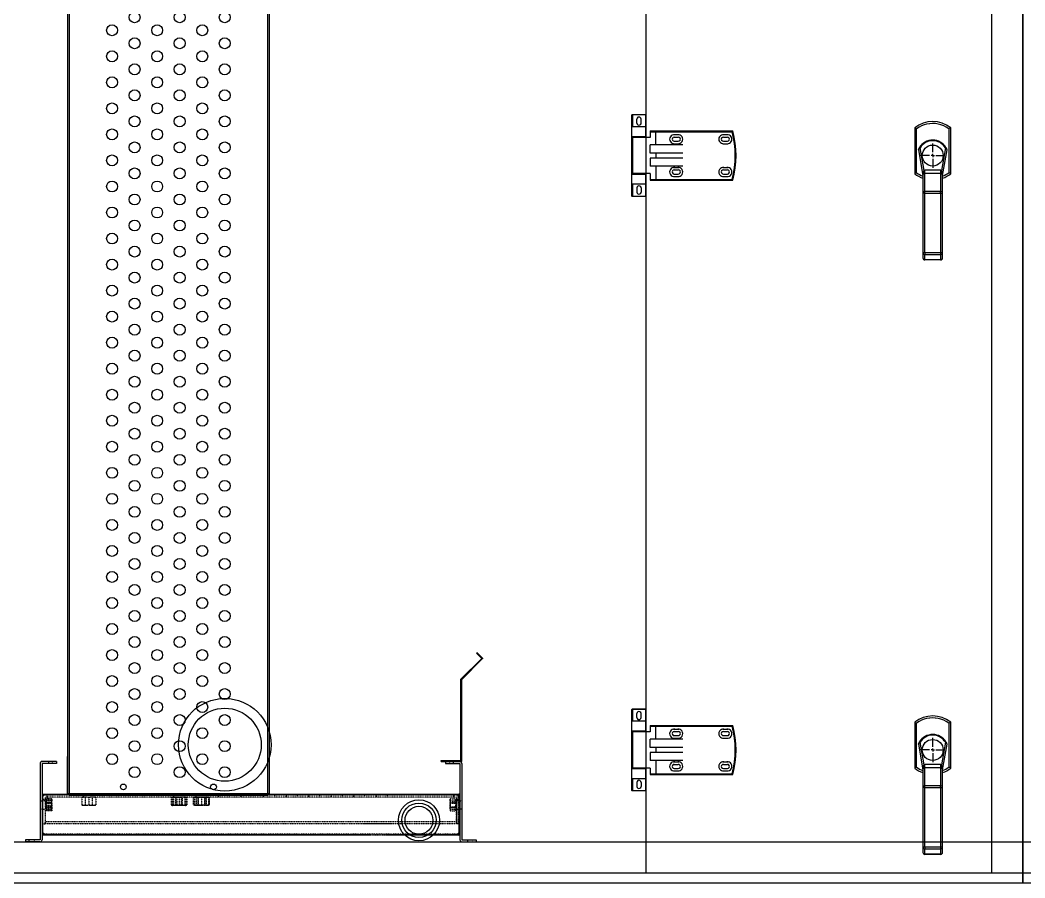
# Model space of a CAD drawing. Header units: millimetres. Extents: x -8864 to 19363, y -6016 to 13777.
# Drawn here: x 963 to 2190, y 6 to 1052 of the extents above; entities that cross this region are included whole.
import ezdxf

# ---------------------------------------------------------------- set-up
doc = ezdxf.new("R2010")
doc.units = ezdxf.units.MM
doc.linetypes.add('HIDDEN2', pattern=[0.1875, 0.125, -0.0625])
for name, color, linetype in [('Dim', 1, 'Continuous'), ('DrainPan', 7, 'Continuous'), ('M01014100154', 7, 'Continuous'), ('M01014287100', 7, 'Continuous'), ('M01014287284', 7, 'Continuous'), ('M01014287370', 7, 'Continuous'), ('M01014287370-M', 7, 'Continuous'), ('M01014743793', 7, 'Continuous'), ('M07029004506', 7, 'Continuous'), ('M07029004507', 7, 'Continuous'), ('McDoor', 7, 'Continuous'), ('McFrame', 7, 'Continuous'), ('McPipe', 7, 'Continuous')]:
    doc.layers.add(name, color=color, linetype=linetype)

# ---------------------------------------------------------------- blocks, each defined once
blk = doc.blocks.new('DRAINPAN_[550]_E')
blk.add_line((51, 57, 0), (51, 104, 0))
at = {"layer": 'M01014100154', "color": 7, "linetype": 'Continuous'}
for radius in [21, 17]:
    blk.add_circle((480, 26.3, 0), radius, dxfattribs=at)
at = {"layer": 'M01014287100', "color": 5, "linetype": 'HIDDEN2'}
for p, q in [((23.7, 51.5, 0), (21.2, 51.5, 0)), ((21.2, 50.5, 0), (23.7, 50.5, 0)), ((26.7, 57, 0), (23.7, 57, 0)), ((26.7, 54.5, 0), (23.7, 54.5, 0)), ((23.7, 54.5, 0), (23.7, 51.5, 0)), ((23.7, 51.5, 0), (23.7, 22, 0)), ((23.7, 51.5, 0), (23.7, 24.5, 0)), ((522.7, 57, 0), (26.7, 57, 0)), ((26.7, 54.5, 0), (26.7, 57, 0)), ((522.7, 54.5, 0), (26.7, 54.5, 0)), ((70.7, 54.5, 0), (70.7, 57, 0)), ((83.7, 57, 0), (83.7, 54.5, 0)), ((180.7, 54.5, 0), (180.7, 57, 0)), ((193.7, 57, 0), (193.7, 54.5, 0)), ((208.2, 54.5, 0), (208.2, 57, 0)), ((221.2, 57, 0), (221.2, 54.5, 0)), ((235.7, 54.5, 0), (235.7, 57, 0)), ((248.7, 57, 0), (248.7, 54.5, 0)), ((263.2, 54.5, 0), (263.2, 57, 0)), ((276.2, 57, 0), (276.2, 54.5, 0)), ((290.7, 54.5, 0), (290.7, 57, 0)), ((303.7, 57, 0), (303.7, 54.5, 0)), ((318.2, 54.5, 0), (318.2, 57, 0)), ((331.2, 57, 0), (331.2, 54.5, 0)), ((345.7, 54.5, 0), (345.7, 57, 0)), ((358.7, 57, 0), (358.7, 54.5, 0)), ((373.2, 54.5, 0), (373.2, 57, 0)), ((386.2, 57, 0), (386.2, 54.5, 0)), ((400.7, 54.5, 0), (400.7, 57, 0)), ((413.7, 57, 0), (413.7, 54.5, 0)), ((428.2, 54.5, 0), (428.2, 57, 0)), ((441.2, 57, 0), (441.2, 54.5, 0)), ((525.7, 57, 0), (522.7, 57, 0)), ((522.7, 54.5, 0), (522.7, 57, 0)), ((522.7, 57, 0), (522.7, 54.5, 0)), ((525.7, 54.5, 0), (522.7, 54.5, 0)), ((522.7, 54.5, 0), (522.7, 54.5, 0)), ((525.7, 54.5, 0), (525.7, 51.5, 0)), ((525.7, 22, 0), (525.7, 51.5, 0)), ((525.7, 51.5, 0), (525.7, 24.5, 0)), ((525.7, 51.5, 0), (528.2, 51.5, 0)), ((528.2, 51.5, 0), (525.7, 51.5, 0)), ((525.7, 51.5, 0), (525.7, 51.5, 0)), ((525.7, 50.5, 0), (528.2, 50.5, 0)), ((528.2, 51.5, 0), (528.2, 54.5, 0)), ((528.2, 22, 0), (528.2, 51.5, 0)), ((23.7, 39.5, 0), (21.2, 39.5, 0)), ((528.2, 39.5, 0), (525.7, 39.5, 0)), ((21.2, 22, 0), (23.7, 22, 0)), ((525.7, 24.5, 0), (23.7, 24.5, 0)), ((23.7, 22, 0), (23.7, 24.5, 0)), ((413.3, 22, 0), (23.7, 22, 0)), ((525.7, 22, 0), (446.7, 22, 0)), ((525.7, 24.5, 0), (525.7, 22, 0)), ((528.2, 22, 0), (525.7, 22, 0))]:
    blk.add_line(p, q, dxfattribs=at)
at = {"layer": 'M01014287100', "color": 7, "linetype": 'Continuous'}
for p, q in [((21.2, 51.5, 0), (21.2, 51.5, 0)), ((21.2, 22, 0), (21.2, 22, 0)), ((446.7, 22, 0), (413.3, 22, 0))]:
    blk.add_line(p, q, dxfattribs=at)
at = {"layer": 'M01014287100', "color": 5, "linetype": 'HIDDEN2'}
for centre, radius, start, end in [((23.7, 54.5, 0), 2.5, 90, 177.7089), ((23.7, 54.5, 0), 3, 270, 0), ((23.7, 54.5, 0), 0.002, 90, 180), ((525.7, 54.5, 0), 3, 180, 270), ((525.7, 54.5, 0), 3, 180.0675, 269.9325), ((525.7, 54.5, 0), 2.5, 0, 90), ((525.7, 54.5, 0), 0.002, 0, 90)]:
    blk.add_arc(centre, radius, start, end, dxfattribs=at)
at = {"layer": 'M01014287100', "color": 7, "linetype": 'Continuous'}
blk.add_arc((23.7, 54.5, 0), 2.5, 177.7089, 180, dxfattribs=at)
at = {"layer": 'M01014287284', "color": 7, "linetype": 'Continuous'}
for p, q in [((20, 58, 0), (21.2, 58, 0)), ((21.2, 58, 0), (528.8, 58, 0)), ((21.2, 10.7, 0), (21.2, 58, 0)), ((21.2, 10.7, 0), (21.2, 58, 0)), ((528.8, 58, 0), (528.8, 10.7, 0)), ((528.8, 58, 0), (528.8, 10.7, 0)), ((530, 58, 0), (528.8, 58, 0)), ((21.2, 10.7, 0), (20, 10.7, 0)), ((21.2, 9.2, 0), (21.2, 10.7, 0)), ((22.7, 9.2, 0), (21.2, 9.2, 0)), ((22.7, 8, 0), (21.2, 8, 0)), ((22.7, 8, 0), (22.7, 9.2, 0)), ((419.7, 8, 0), (22.7, 8, 0)), ((527.3, 8, 0), (440.3, 8, 0)), ((527.3, 9.2, 0), (527.3, 8, 0)), ((528.8, 9.2, 0), (527.3, 9.2, 0)), ((528.8, 8, 0), (527.3, 8, 0)), ((528.8, 10.7, 0), (528.8, 9.2, 0)), ((530, 10.7, 0), (528.8, 10.7, 0))]:
    blk.add_line(p, q, dxfattribs=at)
at = {"layer": 'M01014287284', "color": 5, "linetype": 'HIDDEN2'}
for p, q in [((20, 50, 0), (21.2, 50, 0)), ((528.8, 50, 0), (530, 50, 0)), ((21.2, 40, 0), (20, 40, 0)), ((530, 40, 0), (528.8, 40, 0)), ((527.3, 9.2, 0), (22.7, 9.2, 0)), ((440.3, 8, 0), (419.7, 8, 0))]:
    blk.add_line(p, q, dxfattribs=at)
at = {"layer": 'M01014287284', "color": 7, "linetype": 'Continuous'}
for centre, radius, start, end in [((21.2, 9.2, 0), 1.2, 180, 270), ((21.2, 9.2, 0), 1.5, 0.1272, 89.8728), ((21.2, 9.2, 0), 0.002, 180, 270), ((528.8, 9.2, 0), 1.5, 90, 180), ((528.8, 9.2, 0), 0.002, 270, 0), ((528.8, 9.2, 0), 1.2, 270, 0)]:
    blk.add_arc(centre, radius, start, end, dxfattribs=at)
at = {"layer": 'M01014287370', "color": 7, "linetype": 'Continuous'}
for p, q in [((512.3, 98, 0), (530, 98, 0)), ((512.3, 98, 0), (512.3, 95.7, 0)), ((512.3, 95.7, 0), (530, 95.7, 0)), ((530, 95.7, 0), (530, 2.3, 0)), ((532.3, 95.7, 0), (532.3, 2.3, 0)), ((532.3, 2.3, 0), (550, 2.3, 0)), ((532.3, 0, 0), (550, 0, 0)), ((550, 2.3, 0), (550, 0, 0))]:
    blk.add_line(p, q, dxfattribs=at)
at = {"layer": 'M01014287370', "color": 5, "linetype": 'HIDDEN2'}
for p, q in [((517.8, 95.7, 0), (517.8, 98, 0)), ((521.8, 98, 0), (521.8, 95.7, 0)), ((530, 50, 0), (532.3, 50, 0)), ((532.3, 40, 0), (530, 40, 0)), ((539.5, 0, 0), (539.5, 2.3, 0)), ((545.5, 2.3, 0), (545.5, 0, 0))]:
    blk.add_line(p, q, dxfattribs=at)
at = {"layer": 'M01014287370', "color": 7, "linetype": 'Continuous'}
for centre, radius, start, end in [((530, 95.7, 0), 2.3, 0, 90), ((530, 95.7, 0), 0.002, 0, 90), ((532.3, 2.3, 0), 2.3, 180, 270), ((532.3, 2.3, 0), 0.002, 180, 270)]:
    blk.add_arc(centre, radius, start, end, dxfattribs=at)
at = {"layer": 'M01014287370-M', "color": 7, "linetype": 'Continuous'}
for p, q in [((17.7, 95.7, 0), (17.7, 2.3, 0)), ((37.7, 98, 0), (20, 98, 0)), ((20, 95.7, 0), (20, 2.3, 0)), ((37.7, 95.7, 0), (20, 95.7, 0)), ((37.7, 98, 0), (37.7, 95.7, 0)), ((17.7, 2.3, 0), (0, 2.3, 0)), ((0, 2.3, 0), (0, 0, 0)), ((17.7, 0, 0), (0, 0, 0))]:
    blk.add_line(p, q, dxfattribs=at)
at = {"layer": 'M01014287370-M', "color": 5, "linetype": 'HIDDEN2'}
for p, q in [((28.2, 95.7, 0), (28.2, 98, 0)), ((32.2, 98, 0), (32.2, 95.7, 0)), ((17.7, 50, 0), (20, 50, 0)), ((20, 40, 0), (17.7, 40, 0)), ((4.5, 0, 0), (4.5, 2.3, 0)), ((10.5, 2.3, 0), (10.5, 0, 0))]:
    blk.add_line(p, q, dxfattribs=at)
at = {"layer": 'M01014287370-M', "color": 7, "linetype": 'Continuous'}
for centre, radius, start, end in [((20, 95.7, 0), 2.3, 90, 180), ((20, 95.7, 0), 0.002, 90, 180), ((17.7, 2.3, 0), 0.002, 270, 0), ((17.7, 2.3, 0), 2.3, 270, 0)]:
    blk.add_arc(centre, radius, start, end, dxfattribs=at)
at = {"layer": 'M07029004506', "color": 5, "linetype": 'HIDDEN2'}
for p, q in [((25, 51.1, 0), (25.4, 52.3, 0)), ((25.4, 52, 0), (25, 51.7, 0)), ((25, 51.8, 0), (25, 51.8, 0)), ((25, 51.7, 0), (25, 51.8, 0)), ((25, 51.1, 0), (25, 51.7, 0)), ((25, 51.1, 0), (25, 49.1, 0)), ((25, 51.1, 0), (25.4, 50.8, 0)), ((25.4, 50.8, 0), (25, 49.1, 0)), ((25, 50.6, 0), (25.4, 50.1, 0)), ((25.4, 50.1, 0), (25, 48.3, 0)), ((25, 45.5, 0), (25, 49.1, 0)), ((31.6, 52.3, 0), (25.4, 52.3, 0)), ((31.6, 52, 0), (25.4, 52, 0)), ((31.6, 50.8, 0), (25.4, 50.8, 0)), ((31.6, 50.1, 0), (25.4, 50.1, 0)), ((31.6, 52.3, 0), (32, 51.1, 0)), ((32, 51.7, 0), (31.6, 52, 0)), ((31.6, 50.8, 0), (32, 51.1, 0)), ((32, 49.1, 0), (31.6, 50.8, 0)), ((31.6, 50.1, 0), (32, 50.6, 0)), ((32, 48.3, 0), (31.6, 50.1, 0)), ((32, 51.7, 0), (32, 51.8, 0)), ((32, 51.8, 0), (32, 51.8, 0)), ((32, 51.1, 0), (32, 51.7, 0)), ((32, 51.1, 0), (32, 49.1, 0)), ((32, 45.5, 0), (32, 49.1, 0)), ((518, 51.1, 0), (518.4, 52.3, 0)), ((518, 51.8, 0), (518, 50.6, 0)), ((518, 51.8, 0), (518, 51.8, 0)), ((518, 48.3, 0), (518, 50.6, 0)), ((518, 50.6, 0), (518.4, 50.1, 0)), ((518.4, 50.1, 0), (518, 48.3, 0)), ((518.4, 52.3, 0), (524.6, 52.3, 0)), ((518.4, 50.1, 0), (524.6, 50.1, 0)), ((524.6, 52.3, 0), (525, 51.1, 0)), ((524.6, 50.1, 0), (525, 50.6, 0)), ((525, 48.3, 0), (524.6, 50.1, 0)), ((525, 51.8, 0), (525, 50.6, 0)), ((525, 51.8, 0), (525, 51.8, 0)), ((525, 48.3, 0), (525, 50.6, 0)), ((25.4, 47.2, 0), (25, 48.5, 0)), ((25, 48.4, 0), (32, 48.4, 0)), ((25.4, 46.3, 0), (25, 47.7, 0)), ((25, 45.4, 0), (25.4, 47.2, 0)), ((25, 44.5, 0), (25.4, 46.3, 0)), ((25, 45.5, 0), (25.4, 43.7, 0)), ((25, 45.5, 0), (25, 42.3, 0)), ((25, 44.6, 0), (25.4, 42.8, 0)), ((25.4, 42.8, 0), (25, 41.5, 0)), ((25, 39.4, 0), (25, 42.3, 0)), ((25.4, 39.9, 0), (25, 41.7, 0)), ((32, 41.6, 0), (25, 41.6, 0)), ((25.4, 39.2, 0), (25, 40.9, 0)), ((25, 39.4, 0), (25, 38.3, 0)), ((25, 39.4, 0), (25.4, 38, 0)), ((25, 38.9, 0), (25.4, 39.2, 0)), ((25, 38.9, 0), (25.4, 37.7, 0)), ((25.4, 38, 0), (25, 38.3, 0)), ((25, 38.3, 0), (25, 38.2, 0)), ((25.4, 37.7, 0), (25, 38.2, 0)), ((31.6, 47.2, 0), (25.4, 47.2, 0)), ((31.6, 46.3, 0), (25.4, 46.3, 0)), ((31.6, 43.7, 0), (25.4, 43.7, 0)), ((31.6, 42.8, 0), (25.4, 42.8, 0)), ((31.6, 39.9, 0), (25.4, 39.9, 0)), ((31.6, 39.2, 0), (25.4, 39.2, 0)), ((31.6, 38, 0), (25.4, 38, 0)), ((31.6, 37.7, 0), (25.4, 37.7, 0)), ((32, 48.5, 0), (31.6, 47.2, 0)), ((32, 47.7, 0), (31.6, 46.3, 0)), ((31.6, 47.2, 0), (32, 45.4, 0)), ((31.6, 46.3, 0), (32, 44.5, 0)), ((31.6, 43.7, 0), (32, 45.5, 0)), ((31.6, 42.8, 0), (32, 44.6, 0)), ((32, 41.5, 0), (31.6, 42.8, 0)), ((32, 41.7, 0), (31.6, 39.9, 0)), ((32, 40.9, 0), (31.6, 39.2, 0)), ((31.6, 38, 0), (32, 39.4, 0)), ((31.6, 39.2, 0), (32, 38.9, 0)), ((31.6, 37.7, 0), (32, 38.9, 0)), ((32, 38.3, 0), (31.6, 38, 0)), ((32, 38.2, 0), (31.6, 37.7, 0)), ((32, 45.5, 0), (32, 42.3, 0)), ((32, 39.4, 0), (32, 42.3, 0)), ((32, 39.4, 0), (32, 38.3, 0)), ((32, 38.3, 0), (32, 38.2, 0)), ((518.4, 47.2, 0), (518, 48.5, 0)), ((518, 48.4, 0), (525, 48.4, 0)), ((518, 48.3, 0), (518, 44.6, 0)), ((518, 45.4, 0), (518.4, 47.2, 0)), ((518, 44.6, 0), (518.4, 42.8, 0)), ((518, 41.5, 0), (518, 44.6, 0)), ((518.4, 42.8, 0), (518, 41.5, 0)), ((518.4, 39.9, 0), (518, 41.7, 0)), ((525, 41.6, 0), (518, 41.6, 0)), ((518, 41.5, 0), (518, 38.9, 0)), ((518, 38.9, 0), (518.4, 37.7, 0)), ((518, 38.2, 0), (518, 38.9, 0)), ((518.4, 37.7, 0), (518, 38.2, 0)), ((518.4, 47.2, 0), (524.6, 47.2, 0)), ((518.4, 42.8, 0), (524.6, 42.8, 0)), ((518.4, 39.9, 0), (524.6, 39.9, 0)), ((518.4, 37.7, 0), (524.6, 37.7, 0)), ((525, 48.5, 0), (524.6, 47.2, 0)), ((524.6, 47.2, 0), (525, 45.4, 0)), ((524.6, 42.8, 0), (525, 44.6, 0)), ((525, 41.5, 0), (524.6, 42.8, 0)), ((525, 41.7, 0), (524.6, 39.9, 0)), ((524.6, 37.7, 0), (525, 38.9, 0)), ((525, 38.2, 0), (524.6, 37.7, 0)), ((525, 48.3, 0), (525, 44.6, 0)), ((525, 41.5, 0), (525, 44.6, 0)), ((525, 41.5, 0), (525, 38.9, 0)), ((525, 38.2, 0), (525, 38.9, 0))]:
    blk.add_line(p, q, dxfattribs=at)
for centre, radius, start, end in [((27.2, 50.5, 0), 2.59, 134.5994, 149.8474), ((34.6, 48.5, 0), 9.86, 159.1332, 167.7223), ((29.8, 50.5, 0), 2.59, 30.1526, 45.4006), ((22.4, 48.5, 0), 9.86, 12.2777, 20.8668), ((520.2, 50.5, 0), 2.59, 134.5994, 149.8474), ((522.8, 50.5, 0), 2.59, 30.1526, 45.4006), ((34.6, 40.2, 0), 9.86, 159.1332, 167.7223), ((27.2, 38.1, 0), 2.59, 134.5994, 149.8474), ((22.4, 40.2, 0), 9.86, 12.2777, 20.8668), ((29.8, 38.1, 0), 2.59, 30.1526, 45.4006), ((520.2, 38.1, 0), 2.59, 134.5994, 149.8474), ((522.8, 38.1, 0), 2.59, 30.1526, 45.4006)]:
    blk.add_arc(centre, radius, start, end, dxfattribs=at)
at = {"layer": 'M07029004507', "color": 5, "linetype": 'HIDDEN2'}
for p, q in [((68.7, 54.5, 0), (68.7, 53.7, 0)), ((68.7, 53.7, 0), (68.7, 45.3, 0)), ((73.2, 44.5, 0), (73.2, 54.5, 0)), ((77.2, 53.7, 0), (77.2, 45.3, 0)), ((81.2, 54.5, 0), (81.2, 44.5, 0)), ((85.7, 53.7, 0), (85.7, 54.5, 0)), ((85.7, 53.7, 0), (85.7, 45.3, 0)), ((177.7, 53.7, 0), (177.7, 45.3, 0)), ((178.4, 54.3, 0), (178.7, 54.5, 0)), ((178.7, 54.5, 0), (178.7, 53.7, 0)), ((178.7, 53.7, 0), (178.7, 45.3, 0)), ((180.3, 53.7, 0), (180.3, 45.3, 0)), ((183.2, 44.5, 0), (183.2, 54.5, 0)), ((184.7, 53.7, 0), (184.7, 45.3, 0)), ((187.2, 53.7, 0), (187.2, 45.3, 0)), ((189.7, 53.7, 0), (189.7, 45.3, 0)), ((191.2, 54.5, 0), (191.2, 44.5, 0)), ((194.1, 53.7, 0), (194.1, 45.3, 0)), ((195.7, 53.7, 0), (195.7, 54.5, 0)), ((195.7, 54.5, 0), (196, 54.3, 0)), ((195.7, 53.7, 0), (195.7, 45.3, 0)), ((196.7, 53.7, 0), (196.7, 45.3, 0)), ((205, 45.3, 0), (205, 53.7, 0)), ((205.5, 54.1, 0), (206.2, 54.5, 0)), ((206.2, 54.5, 0), (206.2, 53.7, 0)), ((206.2, 53.7, 0), (206.2, 45.3, 0)), ((208.7, 45.3, 0), (208.7, 53.7, 0)), ((210.7, 44.5, 0), (210.7, 54.5, 0)), ((210.9, 45.3, 0), (210.9, 53.7, 0)), ((214.7, 53.7, 0), (214.7, 45.3, 0)), ((218.5, 45.3, 0), (218.5, 53.7, 0)), ((218.7, 54.5, 0), (218.7, 44.5, 0)), ((220.7, 45.3, 0), (220.7, 53.7, 0)), ((223.2, 53.7, 0), (223.2, 54.5, 0)), ((223.2, 54.5, 0), (223.9, 54.1, 0)), ((223.2, 53.7, 0), (223.2, 45.3, 0)), ((224.4, 45.3, 0), (224.4, 53.7, 0)), ((68.7, 45.3, 0), (68.7, 44.5, 0)), ((68.7, 44.5, 0), (85.7, 44.5, 0)), ((85.7, 44.5, 0), (85.7, 45.3, 0)), ((178.7, 44.5, 0), (178.4, 44.7, 0)), ((178.7, 45.3, 0), (178.7, 44.5, 0)), ((178.7, 44.5, 0), (193.2, 44.5, 0)), ((195.7, 44.5, 0), (193.2, 44.5, 0)), ((195.7, 44.5, 0), (195.7, 45.3, 0)), ((196, 44.7, 0), (195.7, 44.5, 0)), ((206.2, 44.5, 0), (205.5, 44.9, 0)), ((206.2, 45.3, 0), (206.2, 44.5, 0)), ((222.6, 44.5, 0), (206.2, 44.5, 0)), ((222.6, 44.5, 0), (223.2, 44.5, 0)), ((223.2, 44.5, 0), (223.2, 45.3, 0)), ((223.9, 44.9, 0), (223.2, 44.5, 0))]:
    blk.add_line(p, q, dxfattribs=at)
for centre, radius, start, end in [((72.9, 42.2, 0), 12.3, 69.7534, 110.2449), ((81.5, 42.2, 0), 12.3, 69.755, 110.2466), ((181.3, 45.8, 0), 8.68, 90.519, 114.1482), ((179, 53.1, 0), 1.44, 28.2239, 151.7705), ((182.9, 42.2, 0), 12.3, 69.7534, 110.2449), ((185, 39.3, 0), 15.2, 71.8085, 108.193), ((180.9, 44.8, 0), 9.68, 67.0857, 88.2471), ((189.4, 39.3, 0), 15.2, 71.807, 108.1915), ((191.5, 42.2, 0), 12.3, 69.755, 110.2466), ((193.3, 45.8, 0), 8.68, 90.519, 114.1482), ((192.9, 44.8, 0), 9.68, 67.0857, 88.2471), ((195.4, 53.1, 0), 1.44, 65.1156, 151.7761), ((195.4, 53.1, 0), 1.44, 28.2295, 65.1156), ((208, 48.2, 0), 6.26, 61.4861, 118.5115), ((207.2, 51, 0), 3.5, 118.4415, 128.8266), ((207.2, 51, 0), 3.5, 95.1598, 118.4415), ((210.4, 42.2, 0), 12.3, 69.7534, 110.2449), ((206.8, 51.6, 0), 2.92, 47.657, 88.3566), ((213.6, 38.5, 0), 16, 72.2714, 107.7271), ((215.8, 38.5, 0), 16, 72.2729, 107.7286), ((219, 42.2, 0), 12.3, 69.755, 110.2466), ((221.4, 48.2, 0), 6.26, 61.4885, 118.5139), ((222.9, 51, 0), 3.5, 95.1598, 128.8266), ((222.5, 51.6, 0), 2.92, 47.657, 88.3566), ((72.9, 56.8, 0), 12.3, 249.755, 290.2466), ((81.5, 56.8, 0), 12.3, 249.7534, 290.2449), ((179, 45.9, 0), 1.44, 208.2291, 331.7765), ((181.3, 53.2, 0), 8.68, 245.8518, 269.481), ((182.9, 56.8, 0), 12.3, 249.755, 290.2466), ((185, 59.7, 0), 15.2, 251.807, 288.1915), ((180.9, 54.2, 0), 9.68, 271.7529, 292.9143), ((189.4, 59.7, 0), 15.2, 251.8085, 288.193), ((191.5, 56.8, 0), 12.3, 249.7534, 290.2449), ((193.3, 53.2, 0), 8.68, 245.8518, 269.481), ((192.9, 54.2, 0), 9.68, 271.7529, 292.9143), ((195.4, 45.9, 0), 1.44, 208.2235, 295.2328), ((195.4, 45.9, 0), 1.44, 295.2328, 331.7709), ((208, 50.8, 0), 6.26, 241.4885, 298.5139), ((207.2, 48, 0), 3.5, 231.1734, 241.5593), ((207.2, 48, 0), 3.5, 241.5593, 264.8402), ((210.4, 56.8, 0), 12.3, 249.755, 290.2466), ((206.8, 47.4, 0), 2.92, 271.6434, 312.343), ((213.6, 60.5, 0), 16, 252.2729, 287.7285), ((215.8, 60.5, 0), 16, 252.2715, 287.7271), ((219, 56.8, 0), 12.3, 249.7534, 290.2449), ((221.4, 50.8, 0), 6.26, 241.4861, 298.5115), ((222.9, 48, 0), 3.5, 231.1734, 264.8402), ((222.5, 47.4, 0), 2.92, 271.6434, 312.343)]:
    blk.add_arc(centre, radius, start, end, dxfattribs=at)
blk = doc.blocks.new('BreakWater100')
for p, q in [((43.7, 132.7), (42.9, 132.1)), ((42.9, 132.1), (49.3, 125.7)), ((43.7, 132.7), (50.7, 125.7)), ((50.7, 125.7), (50, 125))]:
    blk.add_line(p, q)
at = {"layer": 'M01014743793', "color": 7, "linetype": 'Continuous'}
for p, q in [((24, 100.4), (49.3, 125.7)), ((25, 100), (50, 125)), ((24, 1), (24, 100.4)), ((25, 0), (25, 100)), ((0, 1), (24, 1)), ((0, 0), (0, 1)), ((0, 0), (25, 0))]:
    blk.add_line(p, q, dxfattribs=at)
blk = doc.blocks.new('50_EndPlate_6(0_3)')
for p, q in [((0, 1625.5, 0), (0, 2, 0)), ((2, 1627.5, 0), (2, 0, 0)), ((244.5, 0, 0), (244.5, 1627.5, 0)), ((246.5, 2, 0), (246.5, 1625.5, 0)), ((0, 2, 0), (246.5, 2, 0)), ((2, 0, 0), (244.5, 0, 0))]:
    blk.add_line(p, q)
for centre, radius in [((82, 948.6875, 0), 6.66), ((137, 948.6875, 0), 6.66), ((192, 948.6875, 0), 6.66), ((54.5, 932.8125, 0), 6.66), ((109.5, 932.8125, 0), 6.66), ((164.5, 932.8125, 0), 6.66), ((82, 916.9375, 0), 6.66), ((137, 916.9375, 0), 6.66), ((192, 916.9375, 0), 6.66), ((54.5, 901.0625, 0), 6.66), ((109.5, 901.0625, 0), 6.66), ((164.5, 901.0625, 0), 6.66), ((82, 885.1875, 0), 6.66), ((137, 885.1875, 0), 6.66), ((192, 885.1875, 0), 6.66), ((54.5, 869.3125, 0), 6.66), ((109.5, 869.3125, 0), 6.66), ((164.5, 869.3125, 0), 6.66), ((82, 853.4375, 0), 6.66), ((137, 853.4375, 0), 6.66), ((192, 853.4375, 0), 6.66), ((54.5, 837.5625, 0), 6.66), ((109.5, 837.5625, 0), 6.66), ((164.5, 837.5625, 0), 6.66), ((82, 821.6875, 0), 6.66), ((137, 821.6875, 0), 6.66), ((192, 821.6875, 0), 6.66), ((54.5, 805.8125, 0), 6.66), ((109.5, 805.8125, 0), 6.66), ((164.5, 805.8125, 0), 6.66), ((82, 789.9375, 0), 6.66), ((137, 789.9375, 0), 6.66), ((192, 789.9375, 0), 6.66), ((54.5, 774.0625, 0), 6.66), ((109.5, 774.0625, 0), 6.66), ((164.5, 774.0625, 0), 6.66), ((82, 758.1875, 0), 6.66), ((137, 758.1875, 0), 6.66), ((192, 758.1875, 0), 6.66), ((54.5, 742.3125, 0), 6.66), ((109.5, 742.3125, 0), 6.66), ((164.5, 742.3125, 0), 6.66), ((82, 726.4375, 0), 6.66), ((137, 726.4375, 0), 6.66), ((192, 726.4375, 0), 6.66), ((54.5, 710.5625, 0), 6.66), ((109.5, 710.5625, 0), 6.66), ((164.5, 710.5625, 0), 6.66), ((82, 694.6875, 0), 6.66), ((137, 694.6875, 0), 6.66), ((192, 694.6875, 0), 6.66), ((54.5, 678.8125, 0), 6.66), ((109.5, 678.8125, 0), 6.66), ((164.5, 678.8125, 0), 6.66), ((82, 662.9375, 0), 6.66), ((137, 662.9375, 0), 6.66), ((192, 662.9375, 0), 6.66), ((54.5, 647.0625, 0), 6.66), ((109.5, 647.0625, 0), 6.66), ((164.5, 647.0625, 0), 6.66), ((82, 631.1875, 0), 6.66), ((137, 631.1875, 0), 6.66), ((192, 631.1875, 0), 6.66), ((54.5, 615.3125, 0), 6.66), ((109.5, 615.3125, 0), 6.66), ((164.5, 615.3125, 0), 6.66), ((82, 599.4375, 0), 6.66), ((137, 599.4375, 0), 6.66), ((192, 599.4375, 0), 6.66), ((54.5, 583.5625, 0), 6.66), ((109.5, 583.5625, 0), 6.66), ((164.5, 583.5625, 0), 6.66), ((82, 567.6875, 0), 6.66), ((137, 567.6875, 0), 6.66), ((192, 567.6875, 0), 6.66), ((54.5, 551.8125, 0), 6.66), ((109.5, 551.8125, 0), 6.66), ((164.5, 551.8125, 0), 6.66), ((82, 535.9375, 0), 6.66), ((137, 535.9375, 0), 6.66), ((192, 535.9375, 0), 6.66), ((54.5, 520.0625, 0), 6.66), ((109.5, 520.0625, 0), 6.66), ((164.5, 520.0625, 0), 6.66), ((82, 504.1875, 0), 6.66), ((137, 504.1875, 0), 6.66), ((192, 504.1875, 0), 6.66), ((54.5, 488.3125, 0), 6.66), ((109.5, 488.3125, 0), 6.66), ((164.5, 488.3125, 0), 6.66), ((82, 472.4375, 0), 6.66), ((137, 472.4375, 0), 6.66), ((192, 472.4375, 0), 6.66), ((54.5, 456.5625, 0), 6.66), ((109.5, 456.5625, 0), 6.66), ((164.5, 456.5625, 0), 6.66), ((82, 440.6875, 0), 6.66), ((137, 440.6875, 0), 6.66), ((192, 440.6875, 0), 6.66), ((54.5, 424.8125, 0), 6.66), ((109.5, 424.8125, 0), 6.66), ((164.5, 424.8125, 0), 6.66), ((82, 408.9375, 0), 6.66), ((137, 408.9375, 0), 6.66), ((192, 408.9375, 0), 6.66), ((54.5, 393.0625, 0), 6.66), ((109.5, 393.0625, 0), 6.66), ((164.5, 393.0625, 0), 6.66), ((82, 377.1875, 0), 6.66), ((137, 377.1875, 0), 6.66), ((192, 377.1875, 0), 6.66), ((54.5, 361.3125, 0), 6.66), ((109.5, 361.3125, 0), 6.66), ((164.5, 361.3125, 0), 6.66), ((82, 345.4375, 0), 6.66), ((137, 345.4375, 0), 6.66), ((192, 345.4375, 0), 6.66), ((54.5, 329.5625, 0), 6.66), ((109.5, 329.5625, 0), 6.66), ((164.5, 329.5625, 0), 6.66), ((82, 313.6875, 0), 6.66), ((137, 313.6875, 0), 6.66), ((192, 313.6875, 0), 6.66), ((54.5, 297.8125, 0), 6.66), ((109.5, 297.8125, 0), 6.66), ((164.5, 297.8125, 0), 6.66), ((82, 281.9375, 0), 6.66), ((137, 281.9375, 0), 6.66), ((192, 281.9375, 0), 6.66), ((54.5, 266.0625, 0), 6.66), ((109.5, 266.0625, 0), 6.66), ((164.5, 266.0625, 0), 6.66), ((82, 250.1875, 0), 6.66), ((137, 250.1875, 0), 6.66), ((192, 250.1875, 0), 6.66), ((54.5, 234.3125, 0), 6.66), ((109.5, 234.3125, 0), 6.66), ((164.5, 234.3125, 0), 6.66), ((82, 218.4375, 0), 6.66), ((137, 218.4375, 0), 6.66), ((192, 218.4375, 0), 6.66), ((54.5, 202.5625, 0), 6.66), ((109.5, 202.5625, 0), 6.66), ((164.5, 202.5625, 0), 6.66), ((82, 186.6875, 0), 6.66), ((137, 186.6875, 0), 6.66), ((192, 186.6875, 0), 6.66), ((54.5, 170.8125, 0), 6.66), ((109.5, 170.8125, 0), 6.66), ((164.5, 170.8125, 0), 6.66), ((82, 154.9375, 0), 6.66), ((137, 154.9375, 0), 6.66), ((192, 154.9375, 0), 6.66), ((54.5, 139.0625, 0), 6.66), ((109.5, 139.0625, 0), 6.66), ((164.5, 139.0625, 0), 6.66), ((82, 123.1875, 0), 6.66), ((137, 123.1875, 0), 6.66), ((192, 123.1875, 0), 6.66), ((54.5, 107.3125, 0), 6.66), ((109.5, 107.3125, 0), 6.66), ((164.5, 107.3125, 0), 6.66), ((82, 91.4375, 0), 6.66), ((137, 91.4375, 0), 6.66), ((192, 91.4375, 0), 6.66), ((54.5, 75.5625, 0), 6.66), ((109.5, 75.5625, 0), 6.66), ((164.5, 75.5625, 0), 6.66), ((82, 59.6875, 0), 6.66), ((137, 59.6875, 0), 6.66), ((192, 59.6875, 0), 6.66), ((54.5, 43.8125, 0), 6.66), ((109.5, 43.8125, 0), 6.66), ((164.5, 43.8125, 0), 6.66), ((82, 27.9375, 0), 6.66), ((137, 27.9375, 0), 6.66), ((192, 27.9375, 0), 6.66), ((68.25, 10, 0), 3.5), ((178.25, 10, 0), 3.5)]:
    blk.add_circle(centre, radius)
blk = doc.blocks.new('MXE-B End G-Door_3_1750')
at = {"color": 7, "linetype": 'Continuous'}
for p, q in [((0, 1750), (0, 0)), ((460, 0), (460, 1750)), ((0, 0), (460, 0))]:
    blk.add_line(p, q, dxfattribs=at)
at = {"color": 7, "linetype": 'Continuous', "lineweight": 25, "extrusion": (-1.22461e-16, 0, -1)}
for p, q in [((-17, 825.5), (-17, 924.5)), ((-16.5, 924.5), (-17, 924.5)), ((-16.5, 925), (-0.5, 925)), ((-16.5, 924.5), (-16.5, 925)), ((-0.5, 924.5), (-16.5, 924.5)), ((-16.5, 924.5), (-16.5, 910)), ((-16.5, 898), (-16.5, 852)), ((-16.5, 840), (-16.5, 825.5)), ((-17, 825.5), (-16.5, 825.5)), ((-16.5, 825.5), (-0.5, 825.5)), ((-16.5, 825), (-16.5, 825.5)), ((-0.5, 825), (-16.5, 825)), ((-17, 100.5), (-17, 199.5)), ((-16.5, 199.5), (-17, 199.5)), ((-16.5, 200), (-0.5, 200)), ((-16.5, 199.5), (-16.5, 200)), ((-0.5, 199.5), (-16.5, 199.5)), ((-16.5, 199.5), (-16.5, 185)), ((-16.5, 173), (-16.5, 127)), ((-16.5, 115), (-16.5, 100.5)), ((-17, 100.5), (-16.5, 100.5)), ((-16.5, 100.5), (-0.5, 100.5)), ((-16.5, 100), (-16.5, 100.5)), ((-0.5, 100), (-16.5, 100))]:
    blk.add_line(p, q, dxfattribs=at)
at = {"color": 7, "linetype": 'Continuous', "lineweight": 25, "extrusion": (1.22461e-16, 0, -1)}
for p, q in [((-0.5, 924.5), (-0.5, 925)), ((-0.5, 924.5), (0, 924.5)), ((-0.5, 924.5), (-0.5, 910)), ((0, 897), (0, 924.5)), ((-0.5, 898), (-0.5, 897)), ((-0.5, 853), (-0.5, 852)), ((0, 825.5), (0, 853)), ((-0.5, 840), (-0.5, 825.5)), ((-0.5, 825), (-0.5, 825.5)), ((0, 825.5), (-0.5, 825.5)), ((-0.5, 199.5), (-0.5, 200)), ((-0.5, 199.5), (0, 199.5)), ((-0.5, 199.5), (-0.5, 185)), ((0, 172), (0, 199.5)), ((-0.5, 173), (-0.5, 172)), ((-0.5, 128), (-0.5, 127)), ((0, 100.5), (0, 128)), ((-0.5, 115), (-0.5, 100.5)), ((-0.5, 100), (-0.5, 100.5)), ((0, 100.5), (-0.5, 100.5))]:
    blk.add_line(p, q, dxfattribs=at)
for p, q in [((0, 910), (-17, 910)), ((-11, 914.5), (-11, 919.5)), ((-6, 914.5), (-6, 919.5)), ((328, 908.9), (328, 852.9)), ((330.4, 854.1), (330.4, 907.7)), ((369.6, 907.7), (369.6, 854.1)), ((372, 852.9), (372, 908.9)), ((0, 898), (-17, 898)), ((-16, 853), (-16, 897)), ((5, 897), (-16, 897)), ((5, 905), (5, 897)), ((5, 905), (106, 905)), ((5, 904), (105.3, 904)), ((12, 888), (12, 905)), ((33.8, 900.5), (40.2, 900.5)), ((34.5, 897.5), (39.5, 897.5)), ((93.8, 900.5), (100.2, 900.5)), ((94.5, 897.5), (99.5, 897.5)), ((5, 878), (5, 888)), ((45, 888), (5, 888)), ((33.8, 889.5), (40.2, 889.5)), ((34.5, 892.5), (39.5, 892.5)), ((93.8, 889.5), (100.2, 889.5)), ((94.5, 892.5), (99.5, 892.5)), ((339.4, 856.7), (334.5, 884.4)), ((365.5, 884.4), (360.6, 856.7)), ((45, 878), (5, 878)), ((5, 872), (5, 862)), ((45, 872), (5, 872)), ((12, 878), (12, 872)), ((332.5, 881.9), (338, 850.8)), ((362, 850.8), (367.5, 881.9)), ((45, 862), (5, 862)), ((12, 862), (12, 845)), ((33.8, 860.5), (40.2, 860.5)), ((93.8, 860.5), (100.2, 860.5)), ((0, 852), (-17, 852)), ((5, 853), (-16, 853)), ((5, 853), (5, 845)), ((33.8, 849.5), (40.2, 849.5)), ((34.5, 857.5), (39.5, 857.5)), ((34.5, 852.5), (39.5, 852.5)), ((93.8, 849.5), (100.2, 849.5)), ((94.5, 857.5), (99.5, 857.5)), ((94.5, 852.5), (99.5, 852.5)), ((338, 852.6), (338, 851.9)), ((338, 851.9), (338, 829.3)), ((359.6, 857.4), (340.4, 857.4)), ((340.4, 853.7), (340.4, 857.4)), ((340.4, 853.7), (359.6, 853.7)), ((340.4, 831.2), (340.4, 853.7)), ((359.6, 857.4), (359.6, 853.7)), ((359.6, 853.7), (359.6, 831.2)), ((362, 850.8), (362.2, 853)), ((362, 851.9), (362, 852.6)), ((362, 829.3), (362, 851.9)), ((0, 840), (-17, 840)), ((-11, 835.5), (-11, 830.5)), ((-6, 835.5), (-6, 830.5)), ((5, 846), (105.3, 846)), ((5, 845), (106, 845)), ((338, 829.3), (338, 756.5)), ((340.4, 829.3), (338, 829.3)), ((359.6, 831.2), (340.4, 831.2)), ((340.4, 829.3), (340.4, 831.2)), ((340.4, 756.5), (340.4, 829.3)), ((340.4, 829.3), (359.6, 829.3)), ((359.6, 829.3), (359.6, 831.2)), ((359.6, 829.3), (359.6, 756.5)), ((359.6, 829.3), (362, 829.3)), ((362, 756.5), (362, 829.3)), ((340.4, 756.5), (338, 756.5)), ((338, 756.5), (338, 750.1)), ((359.6, 756.5), (340.4, 756.5)), ((340.4, 756.5), (340.4, 754.3)), ((340.4, 754.3), (359.6, 754.3)), ((340.4, 747.9), (340.4, 754.3)), ((362, 756.5), (359.6, 756.5)), ((359.6, 756.5), (359.6, 754.3)), ((359.6, 754.3), (359.6, 747.9)), ((362, 750.1), (362, 756.5)), ((359.6, 747.9), (340.4, 747.9)), ((340.4, 747.9), (340.4, 747.7)), ((359.6, 747.7), (340.4, 747.7)), ((359.6, 747.9), (359.6, 747.7)), ((0, 185), (-17, 185)), ((-11, 189.5), (-11, 194.5)), ((-6, 189.5), (-6, 194.5)), ((0, 173), (-17, 173)), ((-16, 128), (-16, 172)), ((5, 172), (-16, 172)), ((5, 180), (5, 172)), ((5, 180), (106, 180)), ((5, 179), (105.3, 179)), ((12, 163), (12, 180)), ((33.8, 175.5), (40.2, 175.5)), ((34.5, 172.5), (39.5, 172.5)), ((93.8, 175.5), (100.2, 175.5)), ((94.5, 172.5), (99.5, 172.5)), ((328, 183.9), (328, 127.9)), ((330.4, 129.1), (330.4, 182.7)), ((369.6, 182.7), (369.6, 129.1)), ((372, 127.9), (372, 183.9)), ((5, 153), (5, 163)), ((45, 163), (5, 163)), ((33.8, 164.5), (40.2, 164.5)), ((34.5, 167.5), (39.5, 167.5)), ((93.8, 164.5), (100.2, 164.5)), ((94.5, 167.5), (99.5, 167.5)), ((45, 153), (5, 153)), ((12, 153), (12, 147)), ((332.5, 156.9), (338, 125.8)), ((339.4, 131.7), (334.5, 159.4)), ((365.5, 159.4), (360.6, 131.7)), ((362, 125.8), (367.5, 156.9)), ((5, 147), (5, 137)), ((45, 147), (5, 147)), ((45, 137), (5, 137)), ((12, 137), (12, 120)), ((33.8, 135.5), (40.2, 135.5)), ((93.8, 135.5), (100.2, 135.5)), ((0, 127), (-17, 127)), ((5, 128), (-16, 128)), ((5, 128), (5, 120)), ((33.8, 124.5), (40.2, 124.5)), ((34.5, 132.5), (39.5, 132.5)), ((34.5, 127.5), (39.5, 127.5)), ((93.8, 124.5), (100.2, 124.5)), ((94.5, 132.5), (99.5, 132.5)), ((94.5, 127.5), (99.5, 127.5)), ((338, 127.6), (338, 126.9)), ((338, 126.9), (338, 104.3)), ((359.6, 132.4), (340.4, 132.4)), ((340.4, 128.7), (340.4, 132.4)), ((340.4, 128.7), (359.6, 128.7)), ((340.4, 106.2), (340.4, 128.7)), ((359.6, 132.4), (359.6, 128.7)), ((359.6, 128.7), (359.6, 106.2)), ((362, 125.8), (362.2, 128)), ((362, 126.9), (362, 127.6)), ((362, 104.3), (362, 126.9)), ((0, 115), (-17, 115)), ((-11, 110.5), (-11, 105.5)), ((-6, 110.5), (-6, 105.5)), ((5, 121), (105.3, 121)), ((5, 120), (106, 120)), ((338, 104.3), (338, 31.5)), ((340.4, 104.3), (338, 104.3)), ((359.6, 106.2), (340.4, 106.2)), ((340.4, 104.3), (340.4, 106.2)), ((340.4, 104.3), (359.6, 104.3)), ((340.4, 31.5), (340.4, 104.3)), ((359.6, 104.3), (359.6, 106.2)), ((359.6, 104.3), (359.6, 31.5)), ((359.6, 104.3), (362, 104.3)), ((362, 31.5), (362, 104.3)), ((340.4, 31.5), (338, 31.5)), ((338, 31.5), (338, 25.1)), ((359.6, 31.5), (340.4, 31.5)), ((340.4, 31.5), (340.4, 29.3)), ((340.4, 29.3), (359.6, 29.3)), ((340.4, 22.9), (340.4, 29.3)), ((362, 31.5), (359.6, 31.5)), ((359.6, 31.5), (359.6, 29.3)), ((359.6, 29.3), (359.6, 22.9)), ((362, 25.1), (362, 31.5)), ((359.6, 22.9), (340.4, 22.9)), ((340.4, 22.9), (340.4, 22.7)), ((359.6, 22.7), (340.4, 22.7)), ((359.6, 22.9), (359.6, 22.7))]:
    blk.add_line(p, q)
for points in [[(333.8, 884.8), (333.8, 884.8), (333.8, 884.8), (333.9, 884.7), (334, 884.7), (334.1, 884.6), (334.2, 884.6), (334.3, 884.5), (334.5, 884.4)], [(366.2, 884.8), (366.2, 884.8), (366.2, 884.8), (366.1, 884.7), (366, 884.7), (365.9, 884.6), (365.8, 884.6), (365.7, 884.5), (365.5, 884.4)], [(337.8, 853), (337.9, 852), (337.9, 851.4), (338, 850.9), (338, 850.8)], [(339.4, 856.7), (339.4, 856.6), (339.5, 856.5), (339.6, 856.4), (339.6, 856.3), (339.7, 856.2), (339.8, 856.1), (339.8, 856.1), (339.9, 856)], [(360.1, 856), (360.2, 856.1), (360.2, 856.1), (360.3, 856.2), (360.4, 856.3), (360.4, 856.4), (360.5, 856.5), (360.6, 856.6), (360.6, 856.7)], [(333.8, 159.8), (333.8, 159.8), (333.8, 159.8), (333.9, 159.7), (334, 159.7), (334.1, 159.6), (334.2, 159.6), (334.3, 159.5), (334.5, 159.4)], [(366.2, 159.8), (366.2, 159.8), (366.2, 159.8), (366.1, 159.7), (366, 159.7), (365.9, 159.6), (365.8, 159.6), (365.7, 159.5), (365.5, 159.4)], [(337.8, 128), (337.9, 127), (337.9, 126.4), (338, 125.9), (338, 125.8)], [(339.4, 131.7), (339.4, 131.6), (339.5, 131.5), (339.6, 131.4), (339.6, 131.3), (339.7, 131.2), (339.8, 131.1), (339.8, 131.1), (339.9, 131)], [(360.1, 131), (360.2, 131.1), (360.2, 131.1), (360.3, 131.2), (360.4, 131.3), (360.4, 131.4), (360.5, 131.5), (360.6, 131.6), (360.6, 131.7)]]:
    blk.add_lwpolyline(points)
for centre in [(350, 875), (350, 150)]:
    blk.add_circle(centre, 12.8)
at = {"color": 7, "linetype": 'Continuous', "lineweight": 25, "extrusion": (-1.22461e-16, 0, -1)}
for centre, start, end in [((16.5, 924.5), 0, 90), ((16.5, 825.5), 270, 0), ((16.5, 199.5), 0, 90), ((16.5, 100.5), 270, 0)]:
    blk.add_arc(centre, 0.5, start, end, dxfattribs=at)
for centre, radius, start, end in [((-8.5, 919.5), 2.5, 359.9853, 179.9927), ((-8.5, 914.5), 2.5, 179.9853, 0), ((350, 880.9), 35.6, 51.8428, 128.1572), ((350, 880.9), 33.2, 78.3893, 126.1713), ((350, 880.9), 33.2, 53.8287, 102.95), ((-17.8, 896.7), 1.78, 8.2743, 44.8557), ((0.8, 896.7), 1.78, 135.1443, 171.7257), ((34.5, 895), 5.54, 82.9573, 277.0427), ((34.5, 895), 2.5, 89.9853, 270), ((39.5, 895), 5.54, 262.9573, 97.0427), ((39.5, 895), 2.5, 269.9853, 89.9927), ((94.5, 895), 5.54, 82.9573, 277.0427), ((94.5, 895), 2.5, 89.9853, 270), ((99.5, 895), 5.54, 262.9573, 97.0427), ((99.5, 895), 2.5, 269.9853, 89.9927), ((-5.5, 875), 114.5, 345.3286, 14.6714), ((-4.5, 875), 114.5, 344.8107, 15.1893), ((350, 875), 18.9, 31.1991, 148.8009), ((350, 875), 18.1, 31.1991, 148.8009), ((333.3, 882), 0.8, 157.2035, 190), ((366.7, 882), 0.8, 350, 22.7965), ((34.5, 855), 5.54, 82.9573, 277.0427), ((39.5, 855), 5.54, 262.9573, 97.0427), ((94.5, 855), 5.54, 82.9573, 277.0427), ((99.5, 855), 5.54, 262.9573, 97.0427), ((-17.8, 853.3), 1.78, 315.1443, 351.7257), ((0.8, 853.3), 1.78, 188.2743, 224.8557), ((34.5, 855), 2.5, 90, 270.0147), ((39.5, 855), 2.5, 270.0073, 90.0147), ((94.5, 855), 2.5, 90, 270.0147), ((99.5, 855), 2.5, 270.0073, 90.0147), ((350, 880.9), 35.6, 231.8428, 250.3062), ((350, 880.9), 33.2, 233.8287, 248.817), ((337.5, 852.5), 0.518, 4.6656, 55.412), ((340.2, 851.6), 2.18, 83.4591, 171.4483), ((335.6, 850.4), 2.4, 0, 10), ((359.8, 851.6), 2.18, 8.5517, 96.5409), ((350, 880.9), 33.2, 291.183, 306.1713), ((362.5, 852.5), 0.518, 124.5882, 175.3345), ((350, 880.9), 35.6, 289.6938, 308.1572), ((364.4, 850.4), 2.4, 170, 180), ((-8.5, 835.5), 2.5, 360, 180.0147), ((-8.5, 830.5), 2.5, 180.0073, 0.0147), ((340.2, 829), 2.18, 83.4591, 171.4483), ((359.8, 829), 2.18, 8.5518, 96.5408), ((340.3, 756.6), 2.31, 182.5367, 272.3301), ((340.4, 750.1), 2.4, 180, 270), ((340.3, 750.2), 2.31, 182.5367, 272.3301), ((359.7, 756.6), 2.31, 267.67, 357.4633), ((359.6, 750.1), 2.4, 270, 0), ((359.7, 750.2), 2.31, 267.67, 357.4633), ((-8.5, 194.5), 2.5, 359.9853, 179.9927), ((-8.5, 189.5), 2.5, 179.9853, 0), ((350, 155.9), 35.6, 51.8428, 128.1572), ((350, 155.9), 33.2, 78.3893, 126.1713), ((350, 155.9), 33.2, 53.8287, 102.95), ((-17.8, 171.7), 1.78, 8.2743, 44.8557), ((0.8, 171.7), 1.78, 135.1443, 171.7257), ((34.5, 170), 5.54, 82.9573, 277.0427), ((34.5, 170), 2.5, 89.9853, 270), ((39.5, 170), 5.54, 262.9573, 97.0427), ((39.5, 170), 2.5, 269.9853, 89.9927), ((94.5, 170), 5.54, 82.9573, 277.0427), ((94.5, 170), 2.5, 89.9853, 270), ((99.5, 170), 5.54, 262.9573, 97.0427), ((99.5, 170), 2.5, 269.9853, 89.9927), ((-5.5, 150), 114.5, 345.3286, 14.6714), ((-4.5, 150), 114.5, 344.8107, 15.1893), ((350, 150), 18.9, 31.1991, 148.8009), ((350, 150), 18.1, 31.1991, 148.8009), ((333.3, 157), 0.8, 157.2035, 190), ((366.7, 157), 0.8, 350, 22.7965), ((34.5, 130), 5.54, 82.9573, 277.0427), ((39.5, 130), 5.54, 262.9573, 97.0427), ((94.5, 130), 5.54, 82.9573, 277.0427), ((99.5, 130), 5.54, 262.9573, 97.0427), ((-17.8, 128.3), 1.78, 315.1443, 351.7257), ((0.8, 128.3), 1.78, 188.2743, 224.8557), ((34.5, 130), 2.5, 90, 270.0147), ((39.5, 130), 2.5, 270.0073, 90.0147), ((94.5, 130), 2.5, 90, 270.0147), ((99.5, 130), 2.5, 270.0073, 90.0147), ((350, 155.9), 35.6, 231.8428, 250.3062), ((350, 155.9), 33.2, 233.8287, 248.817), ((337.5, 127.5), 0.518, 4.6656, 55.412), ((340.2, 126.6), 2.18, 83.4591, 171.4483), ((335.6, 125.4), 2.4, 0, 10), ((359.8, 126.6), 2.18, 8.5517, 96.5409), ((350, 155.9), 33.2, 291.183, 306.1713), ((362.5, 127.5), 0.518, 124.5882, 175.3345), ((350, 155.9), 35.6, 289.6938, 308.1572), ((364.4, 125.4), 2.4, 170, 180), ((-8.5, 110.5), 2.5, 360, 180.0147), ((-8.5, 105.5), 2.5, 180.0073, 0.0147), ((340.2, 104), 2.18, 83.4591, 171.4483), ((359.8, 104), 2.18, 8.5518, 96.5408), ((340.3, 31.6), 2.31, 182.5367, 272.3301), ((340.4, 25.1), 2.4, 180, 270), ((340.3, 25.2), 2.31, 182.5367, 272.3301), ((359.7, 31.6), 2.31, 267.67, 357.4633), ((359.6, 25.1), 2.4, 270, 0), ((359.7, 25.2), 2.31, 267.67, 357.4633)]:
    blk.add_arc(centre, radius, start, end)
at = {"color": 7, "linetype": 'Continuous', "lineweight": 25, "extrusion": (1.22461e-16, 0, -1)}
for centre, start, end in [((0.5, 924.5), 90, 180), ((0.5, 825.5), 180, 270), ((0.5, 199.5), 90, 180), ((0.5, 100.5), 180, 270)]:
    blk.add_arc(centre, 0.5, start, end, dxfattribs=at)
for points in [[(328, 908.9), (328.8, 908.5), (329.6, 908.1), (330.4, 907.7)], [(372, 908.9), (371.2, 908.5), (370.4, 908.1), (369.6, 907.7)], [(330.4, 854.1), (329.6, 853.7), (328.8, 853.3), (328, 852.9)], [(339.9, 856), (340.1, 856.4), (340.2, 856.9), (340.4, 857.4)], [(360.1, 856), (359.9, 856.4), (359.8, 856.9), (359.6, 857.4)], [(372, 852.9), (371.2, 853.3), (370.4, 853.7), (369.6, 854.1)], [(328, 183.9), (328.8, 183.5), (329.6, 183.1), (330.4, 182.7)], [(372, 183.9), (371.2, 183.5), (370.4, 183.1), (369.6, 182.7)], [(330.4, 129.1), (329.6, 128.7), (328.8, 128.3), (328, 127.9)], [(339.9, 131), (340.1, 131.4), (340.2, 131.9), (340.4, 132.4)], [(360.1, 131), (359.9, 131.4), (359.8, 131.9), (359.6, 132.4)], [(372, 127.9), (371.2, 128.3), (370.4, 128.7), (369.6, 129.1)]]:
    blk.add_open_spline(points, degree=3)
for points, knots in [([(333.8, 884.8), (333.6, 884.6), (333.5, 884.3), (333.2, 883.8), (333.1, 883.6), (332.9, 883.1), (332.8, 882.9), (332.6, 882.6), (332.6, 882.5), (332.6, 882.4), (332.6, 882.4), (332.5, 882.3), (332.5, 882.3), (332.5, 882.3)], [0, 0, 0, 0, 0.25, 0.25, 0.5, 0.5, 0.75, 0.75, 0.875, 0.875, 0.9375, 0.9375, 1, 1, 1, 1]), ([(332.5, 881.9), (332.5, 881.9), (332.5, 881.9), (332.6, 882), (332.6, 882.1), (332.7, 882.3), (332.8, 882.4), (333, 882.6), (333, 882.7), (333.2, 882.9), (333.3, 883.1), (333.5, 883.3), (333.7, 883.5), (334, 883.9), (334.2, 884.1), (334.5, 884.4)], [0, 0, 0, 0, 0.125, 0.125, 0.25, 0.25, 0.375, 0.375, 0.5, 0.5, 0.625, 0.625, 0.75, 0.75, 1, 1, 1, 1]), ([(365.5, 884.4), (365.8, 884.1), (366, 883.9), (366.4, 883.5), (366.5, 883.3), (366.7, 883.1), (366.8, 882.9), (367, 882.7), (367, 882.6), (367.2, 882.4), (367.3, 882.3), (367.4, 882.1), (367.4, 882), (367.5, 881.9), (367.5, 881.9), (367.5, 881.9)], [0, 0, 0, 0, 0.25, 0.25, 0.375, 0.375, 0.5, 0.5, 0.625, 0.625, 0.75, 0.75, 0.875, 0.875, 1, 1, 1, 1]), ([(367.5, 882.3), (367.5, 882.3), (367.5, 882.3), (367.4, 882.4), (367.4, 882.4), (367.4, 882.5), (367.4, 882.6), (367.3, 882.8), (367.2, 882.9), (367.1, 883.1), (367.1, 883.2), (366.9, 883.6), (366.8, 883.8), (366.5, 884.3), (366.4, 884.6), (366.2, 884.8)], [0, 0, 0, 0, 0.0625, 0.0625, 0.125, 0.125, 0.25, 0.25, 0.375, 0.375, 0.5, 0.5, 0.75, 0.75, 1, 1, 1, 1]), ([(339.4, 856.7), (339.3, 856.5), (339.1, 856.4), (338.8, 856.1), (338.7, 856), (338.5, 855.7), (338.4, 855.6), (338.2, 855.3), (338.1, 855.2), (337.9, 854.7), (337.8, 854.4), (337.7, 853.7), (337.7, 853.3), (337.8, 853)], [0, 0, 0, 0, 0.125, 0.125, 0.25, 0.25, 0.375, 0.375, 0.5, 0.5, 0.75, 0.75, 1, 1, 1, 1]), ([(338, 852.6), (338, 852.7), (338, 852.9), (338.1, 853.2), (338.1, 853.4), (338.2, 853.7), (338.3, 853.8), (338.5, 854.1), (338.6, 854.2), (338.8, 854.4), (338.9, 854.5), (339.2, 854.8), (339.3, 854.9), (339.5, 855.2), (339.6, 855.4), (339.8, 855.7), (339.8, 855.8), (339.9, 856)], [0, 0, 0, 0, 0.125, 0.125, 0.25, 0.25, 0.375, 0.375, 0.5, 0.5, 0.625, 0.625, 0.75, 0.75, 0.875, 0.875, 1, 1, 1, 1]), ([(339.4, 856.7), (339.5, 856.8), (339.7, 856.9), (339.9, 857), (340, 857.2), (340.2, 857.3), (340.4, 857.4), (340.4, 857.4), (340.4, 857.4), (340.4, 857.4)], [0, 0, 0, 0, 0.000785588, 0.000785588, 0.000785588, 0.001571314, 0.001571314, 0.001571314, 0.001586806, 0.001586806, 0.001586806, 0.001586806]), ([(360.6, 856.7), (360.5, 856.8), (360.3, 856.9), (360.1, 857), (360, 857.2), (359.8, 857.3), (359.6, 857.4), (359.6, 857.4), (359.6, 857.4), (359.6, 857.4)], [0, 0, 0, 0, 0.000785588, 0.000785588, 0.000785588, 0.001571314, 0.001571314, 0.001571314, 0.001586806, 0.001586806, 0.001586806, 0.001586806]), ([(360.1, 856), (360.2, 855.8), (360.2, 855.7), (360.4, 855.4), (360.5, 855.2), (360.7, 854.9), (360.8, 854.8), (361.1, 854.5), (361.2, 854.4), (361.4, 854.2), (361.5, 854.1), (361.7, 853.8), (361.8, 853.7), (361.9, 853.4), (361.9, 853.2), (362, 852.9), (362, 852.7), (362, 852.6)], [0, 0, 0, 0, 0.125, 0.125, 0.25, 0.25, 0.375, 0.375, 0.5, 0.5, 0.625, 0.625, 0.75, 0.75, 0.875, 0.875, 1, 1, 1, 1]), ([(362.2, 853), (362.3, 853.3), (362.3, 853.7), (362.2, 854.2), (362.2, 854.4), (362.1, 854.7), (362.1, 854.9), (361.9, 855.2), (361.8, 855.3), (361.6, 855.6), (361.5, 855.7), (361.3, 856), (361.2, 856.1), (360.9, 856.4), (360.7, 856.5), (360.6, 856.7)], [0, 0, 0, 0, 0.25, 0.25, 0.375, 0.375, 0.5, 0.5, 0.625, 0.625, 0.75, 0.75, 0.875, 0.875, 1, 1, 1, 1]), ([(333.8, 159.8), (333.6, 159.6), (333.5, 159.3), (333.2, 158.8), (333.1, 158.6), (332.9, 158.1), (332.8, 157.9), (332.6, 157.6), (332.6, 157.5), (332.6, 157.4), (332.6, 157.4), (332.5, 157.3), (332.5, 157.3), (332.5, 157.3)], [0, 0, 0, 0, 0.25, 0.25, 0.5, 0.5, 0.75, 0.75, 0.875, 0.875, 0.9375, 0.9375, 1, 1, 1, 1]), ([(367.5, 157.3), (367.5, 157.3), (367.5, 157.3), (367.4, 157.4), (367.4, 157.4), (367.4, 157.5), (367.4, 157.6), (367.3, 157.8), (367.2, 157.9), (367.1, 158.1), (367.1, 158.2), (366.9, 158.6), (366.8, 158.8), (366.5, 159.3), (366.4, 159.6), (366.2, 159.8)], [0, 0, 0, 0, 0.0625, 0.0625, 0.125, 0.125, 0.25, 0.25, 0.375, 0.375, 0.5, 0.5, 0.75, 0.75, 1, 1, 1, 1]), ([(332.5, 156.9), (332.5, 156.9), (332.5, 156.9), (332.6, 157), (332.6, 157.1), (332.7, 157.3), (332.8, 157.4), (333, 157.6), (333, 157.7), (333.2, 157.9), (333.3, 158.1), (333.5, 158.3), (333.7, 158.5), (334, 158.9), (334.2, 159.1), (334.5, 159.4)], [0, 0, 0, 0, 0.125, 0.125, 0.25, 0.25, 0.375, 0.375, 0.5, 0.5, 0.625, 0.625, 0.75, 0.75, 1, 1, 1, 1]), ([(365.5, 159.4), (365.8, 159.1), (366, 158.9), (366.4, 158.5), (366.5, 158.3), (366.7, 158.1), (366.8, 157.9), (367, 157.7), (367, 157.6), (367.2, 157.4), (367.3, 157.3), (367.4, 157.1), (367.4, 157), (367.5, 156.9), (367.5, 156.9), (367.5, 156.9)], [0, 0, 0, 0, 0.25, 0.25, 0.375, 0.375, 0.5, 0.5, 0.625, 0.625, 0.75, 0.75, 0.875, 0.875, 1, 1, 1, 1]), ([(339.4, 131.7), (339.3, 131.5), (339.1, 131.4), (338.8, 131.1), (338.7, 131), (338.5, 130.7), (338.4, 130.6), (338.2, 130.3), (338.1, 130.2), (337.9, 129.7), (337.8, 129.4), (337.7, 128.7), (337.7, 128.3), (337.8, 128)], [0, 0, 0, 0, 0.125, 0.125, 0.25, 0.25, 0.375, 0.375, 0.5, 0.5, 0.75, 0.75, 1, 1, 1, 1]), ([(338, 127.6), (338, 127.7), (338, 127.9), (338.1, 128.2), (338.1, 128.4), (338.2, 128.7), (338.3, 128.8), (338.5, 129.1), (338.6, 129.2), (338.8, 129.4), (338.9, 129.5), (339.2, 129.8), (339.3, 129.9), (339.5, 130.2), (339.6, 130.4), (339.8, 130.7), (339.8, 130.8), (339.9, 131)], [0, 0, 0, 0, 0.125, 0.125, 0.25, 0.25, 0.375, 0.375, 0.5, 0.5, 0.625, 0.625, 0.75, 0.75, 0.875, 0.875, 1, 1, 1, 1]), ([(339.4, 131.7), (339.5, 131.8), (339.7, 131.9), (339.9, 132), (340, 132.2), (340.2, 132.3), (340.4, 132.4), (340.4, 132.4), (340.4, 132.4), (340.4, 132.4)], [0, 0, 0, 0, 0.000785588, 0.000785588, 0.000785588, 0.001571314, 0.001571314, 0.001571314, 0.001586806, 0.001586806, 0.001586806, 0.001586806]), ([(360.6, 131.7), (360.5, 131.8), (360.3, 131.9), (360.1, 132), (360, 132.2), (359.8, 132.3), (359.6, 132.4), (359.6, 132.4), (359.6, 132.4), (359.6, 132.4)], [0, 0, 0, 0, 0.000785588, 0.000785588, 0.000785588, 0.001571314, 0.001571314, 0.001571314, 0.001586806, 0.001586806, 0.001586806, 0.001586806]), ([(360.1, 131), (360.2, 130.8), (360.2, 130.7), (360.4, 130.4), (360.5, 130.2), (360.7, 129.9), (360.8, 129.8), (361.1, 129.5), (361.2, 129.4), (361.4, 129.2), (361.5, 129.1), (361.7, 128.8), (361.8, 128.7), (361.9, 128.4), (361.9, 128.2), (362, 127.9), (362, 127.7), (362, 127.6)], [0, 0, 0, 0, 0.125, 0.125, 0.25, 0.25, 0.375, 0.375, 0.5, 0.5, 0.625, 0.625, 0.75, 0.75, 0.875, 0.875, 1, 1, 1, 1]), ([(362.2, 128), (362.3, 128.3), (362.3, 128.7), (362.2, 129.2), (362.2, 129.4), (362.1, 129.7), (362.1, 129.9), (361.9, 130.2), (361.8, 130.3), (361.6, 130.6), (361.5, 130.7), (361.3, 131), (361.2, 131.1), (360.9, 131.4), (360.7, 131.5), (360.6, 131.7)], [0, 0, 0, 0, 0.25, 0.25, 0.375, 0.375, 0.5, 0.5, 0.625, 0.625, 0.75, 0.75, 0.875, 0.875, 1, 1, 1, 1])]:
    blk.add_open_spline(points, degree=3, knots=knots)
at = {"layer": 'Dim', "color": 0}
for p, q in [((350, 879), (350, 889.8)), ((346, 875), (335.2, 875)), ((350, 875), (348, 875)), ((350, 875), (350, 877)), ((350, 875), (352, 875)), ((350, 875), (350, 873)), ((350, 871), (350, 860.2)), ((354, 875), (364.8, 875)), ((350, 154), (350, 164.8)), ((346, 150), (335.2, 150)), ((350, 150), (348, 150)), ((350, 150), (350, 152)), ((350, 150), (352, 150)), ((350, 150), (350, 148)), ((354, 150), (364.8, 150)), ((350, 146), (350, 135.2))]:
    blk.add_line(p, q, dxfattribs=at)

msp = doc.modelspace()

# ---------------------------------------------------------------- linework, layer by layer
for centre, radius in [((1213, 168.4), 44.5), ((1450, 76.3), 21)]:
    msp.add_circle(centre, radius)
at = {"layer": 'McFrame', "color": 5}
for p, q in [((2149, 12), (2149, 3368)), ((12, 50), (2187, 50)), ((2187, 50), (4537, 50))]:
    msp.add_line(p, q, dxfattribs=at)
at = {"layer": 'McFrame'}
for points in [[(12, 0), (2187, 0), (2187, 3380), (12, 3380)], [(2187, 0), (4537, 0), (4537, 3380), (2187, 3380)], [(0, 12), (2187, 12), (2187, 3368), (0, 3368)], [(2187, 12), (4549, 12), (4549, 3368), (2187, 3368)]]:
    msp.add_lwpolyline(points, close=True, dxfattribs=at)
at = {"layer": 'McPipe'}
for centre, radius in [((1213, 168.4), 56.5), ((1450, 76.3), 25)]:
    msp.add_circle(centre, radius, dxfattribs=at)

# ---------------------------------------------------------------- block references
for name, p in [('50_EndPlate_6(0_3)', (1021, 107)), ('BreakWater100', (1477.3, 148))]:
    msp.add_blockref(name, p)
at = {"layer": 'DrainPan'}
msp.add_blockref('DRAINPAN_[550]_E', (970, 50), dxfattribs=at)
at = {"layer": 'McDoor'}
msp.add_blockref('MXE-B End G-Door_3_1750', (1727, 12), dxfattribs=at)

doc.saveas('drawing.dxf')
